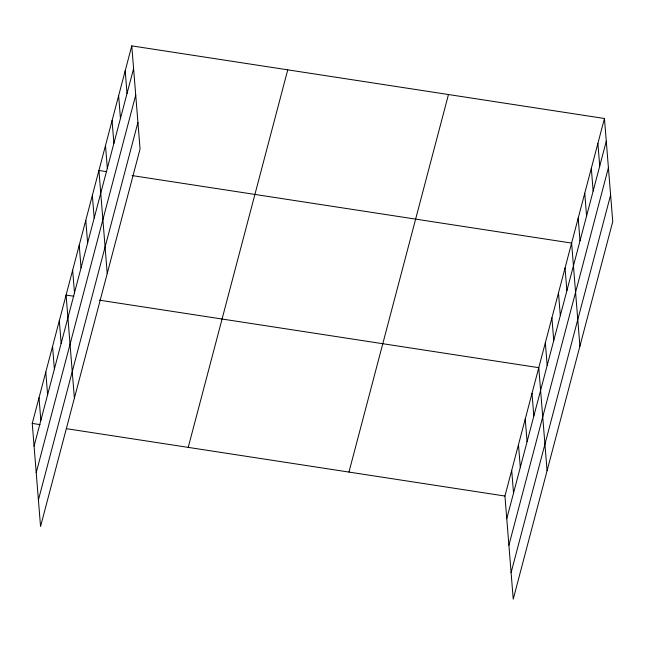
<?xml version="1.0" encoding="UTF-8"?>
<svg xmlns="http://www.w3.org/2000/svg" width="645" height="645" viewBox="0 0 645 645"><rect width="100%" height="100%" fill="white"/><g stroke="black" fill="none" stroke-linecap="round" stroke-linejoin="round"><path stroke-width="0.97" d="M131.765 45.876L140.062 148.963L40.546 526.505L32.25 423.426L131.765 45.876L604.454 118.495L612.75 221.574L513.235 599.124L504.938 496.037L604.454 118.495M34.072 446.114L133.596 68.572M36.209 472.648L135.724 95.097M38.41 499.98L137.925 122.429M188.235 447.388L287.751 69.837M348.953 472.075L448.469 94.525M506.768 518.733L606.284 141.191M508.897 545.267L608.42 167.716M511.098 572.599L610.613 195.048M106.723 171.667L98.927 170.465L107.223 273.553M132.072 175.561L571.615 243.084L579.911 346.172M73.885 296.257L66.088 295.055L74.377 398.142M99.233 300.151L538.777 367.674L547.065 470.761M32.25 423.426L40.046 424.62M66.37 428.667L504.938 496.037M597.891 143.408L599.713 166.104M591.32 168.329L593.142 191.025M584.749 193.25L586.579 215.938M578.186 218.163L580.008 240.859M565.044 267.998L566.874 290.693M558.481 292.919L560.303 315.615M551.91 317.84L553.741 340.536M545.339 342.753L547.17 365.449M532.004 393.345L533.834 416.041M525.24 419.016L527.07 441.712M518.475 444.695L520.297 467.391M511.703 470.366L513.533 493.062M125.203 70.797L127.025 93.493M118.632 95.71L120.454 118.406M112.061 120.631L113.891 143.327M105.498 145.544L107.32 168.24M92.356 195.387L94.186 218.083M85.793 220.3L87.615 242.996M79.222 245.221L81.044 267.917M72.651 270.142L74.481 292.83M59.316 320.726L61.146 343.422M52.551 346.405L54.382 369.101M45.787 372.076L47.609 394.772M39.014 397.747L40.845 420.443"/></g></svg>
